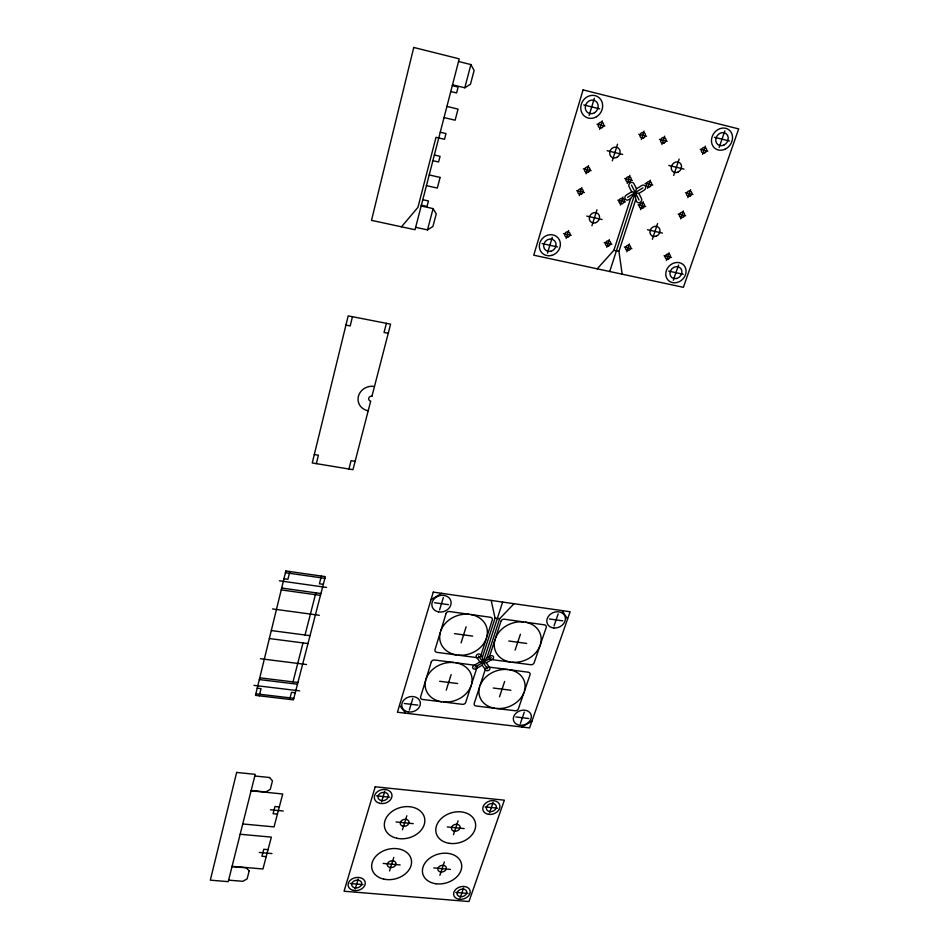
<?xml version="1.0" encoding="UTF-8"?>
<svg xmlns="http://www.w3.org/2000/svg" width="949" height="949" viewBox="0 0 949 949"><rect width="100%" height="100%" fill="white"/><g stroke="black" fill="none" stroke-linecap="round" stroke-linejoin="round"><path stroke-width="1.42" d="M259.291 695.807L261.046 688.666L257.226 688.203M289.836 571.535L287.927 579.305L283.965 578.748M316.349 463.634L318.413 455.212L314.309 454.535M352.459 316.705L350.193 325.934L345.922 325.104M292.992 681.88L302.992 642.924M305.032 635L315.863 592.84M289.659 699.413L291.485 692.319L295.258 692.77M321.391 576.067L319.398 583.777L323.312 584.335M348.924 469.02L351.071 460.668L355.116 461.344M386.397 323.324L384.048 332.47L388.248 333.277M249.172 870.945L247.131 878.845L242.885 881.313L228.614 880.15M371.961 396.219L390.608 324.143L348.188 315.875L312.245 462.958L352.969 469.684L370.703 401.107A2.669 2.444 -17.5 0 1 368.758 398.2A2.669 2.444 -17.5 0 1 371.961 396.243M440.111 177.439L437.323 188.068L426.433 185.648M415.65 227.333L427.489 229.883L433.088 208.602L421.178 205.969M464.808 87.771L470.882 64.627L474.12 70.451L470.49 84.188L464.832 87.806L452.519 84.805M355.187 889.071L358.236 878.999M381.545 801.905L384.808 791.134M409.316 710.066L412.815 698.511M439.612 609.899L443.361 597.479M547.49 253.146L552.259 237.357M589.127 115.481L594.323 98.293M566.173 238.436L568.605 230.5M579.293 195.672L581.796 187.522M585.984 173.857L588.522 165.601M599.649 129.337L602.259 120.843M389.529 870.968L393.788 857.386M402.447 829.794L406.836 815.772M446.244 690.184L451.131 674.609M461.072 642.912L466.125 626.791M591.939 225.767L596.957 209.788M612.307 160.856L617.526 144.212M606.779 247.345L609.294 239.504M620.338 205.067L622.912 197.012M627.242 183.501L629.863 175.34M641.358 139.479L644.039 131.104M502.638 602.069L482.199 665.166L476.078 668.725A2.373 1.934 -19.1 0 1 472.934 668.298A2.373 1.934 -19.1 0 1 473.8 665.546L479.909 661.963L486.291 662.805L492.401 659.235A2.373 1.934 -20 0 0 493.29 656.459A2.373 1.934 -20 0 0 490.147 656.02L486.92 657.882L483.1 662.39L482.389 657.289L495.058 618.084L491.191 600.432M597.206 268.816L613.896 250.299L630.634 198.495L635.284 192.588L635.711 199.67L618.926 251.402L622.176 274.178M609.721 271.509L636.518 188.78L641.844 185.494A2.883 2.562 -51.8 0 1 645.427 186.336A2.883 2.562 -51.8 0 1 644.181 190.156L638.879 193.43L631.714 191.757L626.376 195.031A2.871 2.562 -51 0 0 625.142 198.839A2.871 2.562 -51 0 0 628.748 199.67L630.634 198.495M486.92 657.882L499.637 618.736L514.038 603.706M626.838 251.746L629.389 243.952M640.599 209.705L643.22 201.698M647.621 188.258L650.279 180.144M661.939 144.497L664.668 136.158M439.873 875.358L444.346 861.941M453.456 834.681L458.082 820.826M499.518 696.803L504.654 681.429M515.093 650.16L520.408 634.252M652.354 239.267L657.61 223.549M673.671 175.446L679.14 159.088M666.447 260.453L669.081 252.731M680.623 218.863L683.316 210.939M687.847 197.653L690.587 189.634M702.592 154.39L705.404 146.146M460.206 897.813L463.598 887.979M489.554 812.795L493.172 802.285M520.42 723.34L524.299 712.106M554.026 625.925L558.19 613.861M673.304 280.275L678.571 265.032M719.152 147.439L724.87 130.867M401.486 226.811L417.951 207.345L435.994 137.332L444.512 139.289L445.994 133.572L440.253 132.219M427.524 229.872L432.922 226.491L436.243 213.928L433.1 208.614M627.562 197.356L643.019 187.831M431.036 599.626L441.7 593.327M474.963 667.123L491.25 657.645M521.843 727.005L531.914 721.216M232.09 866.33L262.956 868.976L271.355 837.125L240.156 834.254M232.019 866.603L246.337 867.837L249.184 870.897M350.3 883.507L363.087 884.587M455.757 892.392L468.023 893.424M259.267 852.451L271.936 853.566M383.147 863.436L400.134 864.942M433.764 867.932L450.419 869.403M266.206 856.627L261.924 856.259L263.763 849.26L268.045 849.652M242.742 823.957L274.047 826.899L282.731 793.993L251.082 790.802M270.394 809.77L283.241 811.015M396.006 821.964L413.23 823.637M447.311 826.947L464.191 828.584M277.416 814.147L273.075 813.72L274.973 806.496L279.326 806.923M251.153 790.505L265.85 791.976L270.263 789.414L272.47 780.873L269.587 777.528M376.587 795.855L389.742 797.196M485.046 806.911L497.656 808.192M254.807 775.985L269.563 777.516M255.85 693.79L293.822 698.31M253.964 685.368L299.647 690.872M404.274 703.482L417.821 705.119M515.865 716.946L528.818 718.512M259.753 677.823L297.927 682.485M259.326 679.567L297.476 684.217M260.429 658.713L306.503 664.525M439.672 681.275L457.655 683.541M493.255 688.025L510.859 690.243M269.35 638.547L307.986 643.564M271.307 630.563L310.026 635.664M272.529 608.938L319.303 615.284M454.452 633.635L472.697 636.115M508.806 641.014L526.659 643.434M281.236 589.91L320.442 595.391M279.362 580.776L326.551 587.443M434.488 602.71L448.462 604.679M549.435 618.962L562.769 620.848M281.687 588.048L320.928 593.552M495.058 618.084L499.637 618.736M285.435 572.698L324.855 578.344M542.152 243.596L557.561 246.942M668.606 271.082L683.233 274.261M563.54 233.632L571.227 235.316M604.252 242.6L611.808 244.261M624.359 247.025L631.856 248.685M664.075 255.779L671.453 257.404M421.368 205.198L427.014 206.443L428.438 200.951L422.791 199.705M613.896 250.299L618.926 251.402M586.767 216.075L602.093 219.527M647.491 229.741L662.438 233.098M429.197 174.948L440.122 177.416M432.886 160.678L438.592 161.982L440.063 156.336L434.357 155.031M576.648 190.713L584.418 192.493M617.799 200.168L625.438 201.923M638.119 204.83L645.688 206.574M678.238 214.047L685.688 215.767M583.338 168.815L591.156 170.654M624.715 178.519L632.39 180.322M645.13 183.311L652.746 185.102M685.463 192.766L692.96 194.521M444.037 117.569L455.117 120.215L458.035 109.111L446.932 106.407M607.111 150.689L622.674 154.426M668.796 165.458L683.98 169.1M452.305 85.635L458.118 87.059L456.576 92.943L450.775 91.531M597.004 124.129L604.893 126.063M638.819 134.343L646.577 136.241M659.448 139.396L667.147 141.271M700.208 149.349L707.776 151.199M583.73 104.936L599.673 108.874M714.443 137.297L729.544 141.033M458.545 61.483L470.906 64.579M399.505 705.309L405.579 713.185M482.389 657.289L480.574 654.763A2.384 1.945 -19.5 0 0 477.406 654.359A2.384 1.945 -19.5 0 0 476.493 657.135L479.909 661.963M482.199 665.19L485.615 669.958A2.373 1.922 -19.7 0 0 488.747 670.35A2.373 1.922 -19.7 0 0 489.672 667.61L486.291 662.805M478.557 655.973L487.62 668.76M562.128 610.598L567.597 619.009M631.678 191.757L629.068 186.633A2.894 2.574 -52 0 1 630.302 182.801A2.894 2.574 -52 0 1 633.92 183.643L636.518 188.78M635.711 199.67L636.637 201.485A2.871 2.539 -50.8 0 0 640.219 202.303A2.871 2.539 -50.8 0 0 641.453 198.519L638.879 193.43M631.488 185.138L639.045 200.002M368.2 410.763A13.381 12.254 -17.5 0 1 358.414 396.291A13.381 12.254 -17.5 0 1 374.487 386.48M509.577 669.78A23.606 18.98 -20 0 1 524.441 691.062M523.848 692.782A23.606 18.98 -20 0 1 496.635 708.476M494.678 708.239A23.606 18.98 -20 0 1 479.53 687.206M480.087 685.463A23.606 18.98 -20 0 1 507.585 669.519M525.485 622.2A24.022 19.632 -21.5 0 1 540.42 644.383M539.815 646.15A24.022 19.632 -21.5 0 1 512.104 662.236M510.111 661.975A24.022 19.632 -21.5 0 1 494.88 640.065M495.461 638.262A24.022 19.632 -21.5 0 1 523.468 621.915M471.036 614.572A24.271 20.059 -19.1 0 1 486.742 637.076M486.173 638.879A24.271 20.059 -19.1 0 1 458.296 655.154M456.255 654.893A24.271 20.059 -19.1 0 1 440.241 632.651M440.799 630.824A24.271 20.059 -19.1 0 1 468.972 614.288M455.888 662.793A23.867 19.383 -17.7 0 1 471.499 684.383M470.941 686.127A23.867 19.383 -17.7 0 1 443.574 702.011M441.57 701.762A23.867 19.383 -17.7 0 1 425.662 680.433M426.196 678.665A23.867 19.383 -17.7 0 1 453.859 662.532M236.645 772.427L210.322 880.174L228.235 881.657L255.222 774.348L236.645 772.427M285.863 570.966L255.471 695.356L293.419 699.864L325.305 576.624L285.863 570.966M413.752 47.45L371.51 220.37L415.033 229.717L459.233 58.85L413.752 47.45M375.211 786.78L344.06 891.23L468.96 901.55L504.358 800.173L375.211 786.78M433.266 592.117L397.441 712.225L529.578 727.919L570.124 611.749L433.266 592.117M583.066 89.894L533.753 255.198L683.375 287.322L738.678 128.898L583.066 89.894M431.273 661.975L420.609 696.898A2.74 2.218 -16.3 0 0 422.542 699.46L462.424 704.324A2.717 2.183 -18.1 0 0 465.71 702.426L476.849 667.871A2.752 2.242 -19.1 0 0 474.974 665.261L434.618 660.018A2.776 2.278 -17.2 0 0 431.273 661.975M446.042 613.54L435.01 649.697A2.788 2.301 -17.5 0 0 436.955 652.366L477.359 657.681A2.8 2.289 -19.4 0 0 480.787 655.747L492.282 619.994A2.8 2.325 -20.7 0 0 490.396 617.265L449.458 611.536A2.823 2.361 -18.6 0 0 446.042 613.54M485.437 668.986L474.215 703.458A2.705 2.171 -18.7 0 0 476.054 705.985L515.093 710.742A2.693 2.135 -20.2 0 0 518.368 708.867L530.04 674.763A2.728 2.195 -21.3 0 0 528.261 672.189L488.818 667.064A2.776 2.254 -19.7 0 0 485.402 668.986M500.989 621.204L489.387 656.838A2.788 2.278 -20.1 0 0 491.214 659.543L530.811 664.727A2.74 2.206 -21.7 0 0 534.145 662.793L546.221 627.526A2.776 2.266 -23 0 0 544.429 624.833L504.382 619.222A2.788 2.301 -21.3 0 0 500.989 621.204M488.569 814.349A8.743 6.69 -18 0 0 499.767 805.143A8.743 6.69 -18 0 0 485.71 803.103A8.743 6.69 -18 0 0 488.569 814.349M460.36 896.675A5.018 3.701 -16.4 0 0 466.718 891.514A5.018 3.701 -16.4 0 0 458.616 890.506A5.018 3.701 -16.4 0 0 460.36 896.675M381.166 800.565A5.303 4.128 -14 0 0 388.366 795.476A5.303 4.128 -14 0 0 379.98 793.518A5.303 4.128 -14 0 0 381.166 800.565M379.778 803.34A8.968 6.963 -14 0 0 391.949 794.752A8.968 6.963 -14 0 0 377.773 791.43A8.968 6.963 -14 0 0 379.778 803.34M489.72 811.573A5.172 3.962 -18 0 0 496.327 806.128A5.172 3.962 -18 0 0 488.011 804.93A5.172 3.962 -18 0 0 489.72 811.573M459.28 899.272A8.47 6.252 -16.4 0 0 470.04 890.553A8.47 6.252 -16.4 0 0 456.362 888.833A8.47 6.252 -16.4 0 0 459.28 899.272M383.847 879.13A20.226 15.231 -14.1 0 0 411.415 860.102A20.226 15.231 -14.1 0 0 379.553 853.056A20.226 15.231 -14.1 0 0 383.847 879.13M435.947 883.756A19.988 14.959 -15.8 0 0 461.297 863.139A19.988 14.959 -15.8 0 0 428.936 858.809A19.988 14.959 -15.8 0 0 435.947 883.756M449.423 843.341A20.297 15.457 -16.6 0 0 475.259 822.178A20.297 15.457 -16.6 0 0 442.483 817.48A20.297 15.457 -16.6 0 0 449.423 843.341M396.623 838.204A20.534 15.742 -14.7 0 0 424.701 818.702A20.534 15.742 -14.7 0 0 392.435 811.193A20.534 15.742 -14.7 0 0 396.623 838.204M454.405 831.205A4.448 3.393 -16.6 0 0 460.04 826.543A4.448 3.393 -16.6 0 0 452.839 825.547A4.448 3.393 -16.6 0 0 454.405 831.205M389.968 867.493A4.437 3.345 -14.1 0 0 395.994 863.293A4.437 3.345 -14.1 0 0 388.983 861.775A4.437 3.345 -14.1 0 0 389.968 867.493M402.91 826.199A4.508 3.452 -14.7 0 0 409.043 821.905A4.508 3.452 -14.7 0 0 401.949 820.292A4.508 3.452 -14.7 0 0 402.91 826.199M440.383 871.929A4.389 3.286 -15.8 0 0 446.386 867.777A4.389 3.286 -15.8 0 0 439.541 866.283A4.389 3.286 -15.8 0 0 440.383 871.929M353.479 890.423A8.683 6.489 -12.9 0 0 365.199 882.285A8.683 6.489 -12.9 0 0 351.403 879.367A8.683 6.489 -12.9 0 0 353.479 890.423M354.807 887.825A5.136 3.843 -12.9 0 0 361.735 882.997A5.136 3.843 -12.9 0 0 353.562 881.289A5.136 3.843 -12.9 0 0 354.807 887.825M553.789 627.977A9.573 7.841 -23.8 0 0 565.07 616.553A9.573 7.841 -23.8 0 0 549.447 615.106A9.573 7.841 -23.8 0 0 553.789 627.977M408.272 711.916A9.443 7.628 -15.7 0 0 420.146 701.738A9.443 7.628 -15.7 0 0 404.725 699.188A9.443 7.628 -15.7 0 0 408.272 711.916M520.206 725.25A9.229 7.307 -20.4 0 0 531.001 714.502A9.229 7.307 -20.4 0 0 515.817 713.375A9.229 7.307 -20.4 0 0 520.206 725.25M438.509 611.88A9.787 8.209 -18.4 0 0 450.905 601.061A9.787 8.209 -18.4 0 0 435.01 598.072A9.787 8.209 -18.4 0 0 438.509 611.88M581.239 194.213A2.883 2.61 -51.4 0 0 582.472 189.468A2.883 2.61 -51.4 0 0 577.917 191.129A2.883 2.61 -51.4 0 0 581.239 194.213M664.181 142.896A2.954 2.598 -55.6 0 0 665.095 137.973A2.954 2.598 -55.6 0 0 660.634 140.108A2.954 2.598 -55.6 0 0 664.181 142.896M649.567 186.799A2.894 2.562 -52.1 0 0 650.895 182.078A2.894 2.562 -52.1 0 0 646.364 183.726A2.894 2.562 -52.1 0 0 649.567 186.799M704.822 152.813A2.942 2.55 -54.4 0 0 705.795 147.949A2.942 2.55 -54.4 0 0 701.358 150.061A2.942 2.55 -54.4 0 0 704.822 152.813M629.199 182.03A2.894 2.586 -52.5 0 0 630.504 177.285A2.894 2.586 -52.5 0 0 625.96 178.946A2.894 2.586 -52.5 0 0 629.199 182.03M723.885 145.09A6.868 5.919 -55 0 0 726.222 133.738A6.868 5.919 -55 0 0 715.902 138.649A6.868 5.919 -55 0 0 723.885 145.09M668.084 259.136A2.788 2.432 -46.5 0 0 669.84 254.735A2.788 2.432 -46.5 0 0 665.356 255.91A2.788 2.432 -46.5 0 0 668.084 259.136M643.6 137.878A2.966 2.633 -56.2 0 0 644.49 132.931A2.966 2.633 -56.2 0 0 640.006 135.078A2.966 2.633 -56.2 0 0 643.6 137.878M551.571 255.435A11.008 10.048 -45.2 0 0 558 237.831A11.008 10.048 -45.2 0 0 539.993 242.434A11.008 10.048 -45.2 0 0 551.571 255.435M588.202 172.267A2.918 2.633 -53.6 0 0 588.997 167.404A2.918 2.633 -53.6 0 0 584.548 169.527A2.918 2.633 -53.6 0 0 588.202 172.267M594.537 112.741A6.987 6.299 -59.8 0 0 595.355 100.926A6.987 6.299 -59.8 0 0 585.248 107.012A6.987 6.299 -59.8 0 0 594.537 112.741M596.47 116.751A11.803 10.653 -59.8 0 0 597.87 96.798A11.803 10.653 -59.8 0 0 580.776 107.047A11.803 10.653 -59.8 0 0 596.47 116.751M725.166 149.147A11.602 9.988 -55 0 0 729.129 129.989A11.602 9.988 -55 0 0 711.703 138.257A11.602 9.988 -55 0 0 725.166 149.147M595.723 222.695A5.457 4.923 -48.9 0 0 598.119 213.762A5.457 4.923 -48.9 0 0 589.459 216.918A5.457 4.923 -48.9 0 0 595.723 222.695M608.428 246.016A2.811 2.515 -46.7 0 0 610.112 241.544A2.811 2.515 -46.7 0 0 605.569 242.73A2.811 2.515 -46.7 0 0 608.428 246.016M616.684 157.463A5.647 5.053 -55.1 0 0 618.297 148.044A5.647 5.053 -55.1 0 0 609.732 152.137A5.647 5.053 -55.1 0 0 616.684 157.463M642.532 208.258A2.859 2.539 -50.3 0 0 643.849 203.596A2.859 2.539 -50.3 0 0 639.341 205.245A2.859 2.539 -50.3 0 0 642.532 208.258M682.545 217.44A2.847 2.479 -49.7 0 0 683.909 212.825A2.847 2.479 -49.7 0 0 679.448 214.45A2.847 2.479 -49.7 0 0 682.545 217.44M689.793 196.218A2.883 2.503 -51.3 0 0 691.169 191.544A2.883 2.503 -51.3 0 0 686.673 193.181A2.883 2.503 -51.3 0 0 689.793 196.218M678.037 172.101A5.599 4.899 -53.3 0 0 679.816 162.837A5.599 4.899 -53.3 0 0 671.334 166.882A5.599 4.899 -53.3 0 0 678.037 172.101M601.903 127.712A2.977 2.681 -57.8 0 0 602.722 122.706A2.977 2.681 -57.8 0 0 598.214 124.865A2.977 2.681 -57.8 0 0 601.903 127.712M622.271 203.62A2.871 2.562 -50.6 0 0 623.564 198.922A2.871 2.562 -50.6 0 0 619.045 200.583A2.871 2.562 -50.6 0 0 622.271 203.62M550.894 251.295A6.513 5.943 -45.2 0 0 554.679 240.868A6.513 5.943 -45.2 0 0 544.026 243.608A6.513 5.943 -45.2 0 0 550.894 251.295M656.127 236.23A5.421 4.769 -48.3 0 0 658.665 227.44A5.421 4.769 -48.3 0 0 650.124 230.56A5.421 4.769 -48.3 0 0 656.127 236.23M628.475 250.417A2.8 2.491 -46.6 0 0 630.195 245.981A2.8 2.491 -46.6 0 0 625.664 247.155A2.8 2.491 -46.6 0 0 628.475 250.417M567.81 237.084A2.823 2.562 -46.8 0 0 569.471 232.564A2.823 2.562 -46.8 0 0 564.869 233.762A2.823 2.562 -46.8 0 0 567.81 237.084M676.649 278.484A6.418 5.587 -45.4 0 0 680.741 268.413A6.418 5.587 -45.4 0 0 670.397 271.094A6.418 5.587 -45.4 0 0 676.649 278.484M677.123 282.482A10.854 9.431 -45.4 0 0 684.051 265.459A10.854 9.431 -45.4 0 0 666.589 269.979A10.854 9.431 -45.4 0 0 677.123 282.482"/></g></svg>
